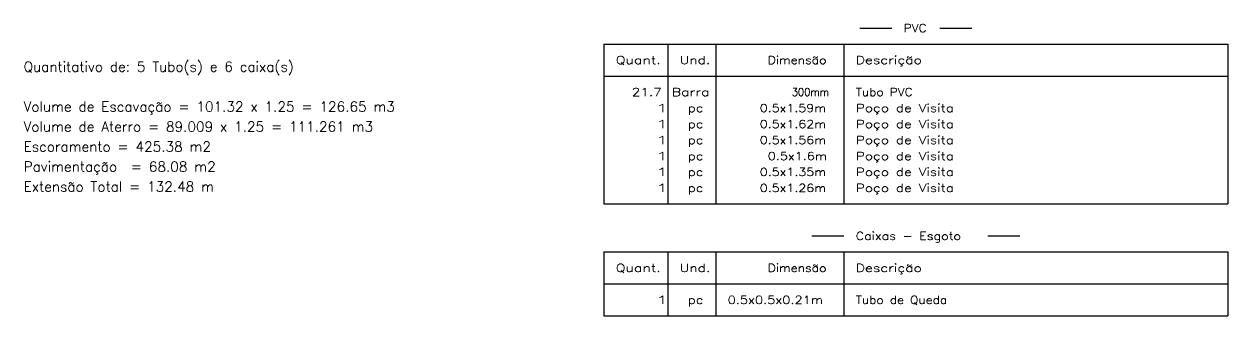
# Model space of a CAD drawing. Extents: x -44 to 14114764, y -20 to 289527804.
# Drawn here: x 359296 to 359446.4, y 7352878.4 to 7352914.9 of the extents above; entities that cross this region are included whole.
import ezdxf

# ---------------------------------------------------------------- set-up
doc = ezdxf.new("R2010")
doc.units = 0
doc.layers.add('LISTAGEM_LINHA', color=7, linetype='Continuous')
doc.layers.add('LISTAGEM_TEXTO', color=7, linetype='Continuous')
doc.styles.add('ROMANS', font='ROMANS.shx', dxfattribs={"height": 2})

msp = doc.modelspace()

# ---------------------------------------------------------------- linework, layer by layer
at = {"layer": 'LISTAGEM_LINHA'}
for p, q in [((359400.39, 7352914.373), (359404.39, 7352914.373)), ((359410.39, 7352914.373), (359414.39, 7352914.373)), ((359368.39, 7352912.373), (359446.39, 7352912.373)), ((359368.39, 7352912.373), (359368.39, 7352892.372)), ((359376.39, 7352912.373), (359376.39, 7352892.372)), ((359382.39, 7352912.373), (359382.39, 7352892.372)), ((359398.39, 7352912.373), (359398.39, 7352892.372)), ((359446.39, 7352912.373), (359446.39, 7352892.372)), ((359368.39, 7352908.373), (359446.39, 7352908.373)), ((359368.39, 7352892.373), (359446.39, 7352892.373)), ((359394.39, 7352888.373), (359398.39, 7352888.373)), ((359416.39, 7352888.373), (359420.39, 7352888.373)), ((359368.39, 7352886.373), (359446.39, 7352886.373)), ((359368.39, 7352886.373), (359368.39, 7352878.372)), ((359376.39, 7352886.373), (359376.39, 7352878.372)), ((359382.39, 7352886.373), (359382.39, 7352878.372)), ((359398.39, 7352886.373), (359398.39, 7352878.372)), ((359446.39, 7352886.373), (359446.39, 7352878.372)), ((359368.39, 7352882.373), (359446.39, 7352882.373)), ((359368.39, 7352878.373), (359446.39, 7352878.373))]:
    msp.add_line(p, q, dxfattribs=at)

# ---------------------------------------------------------------- texts
at = {"layer": 'LISTAGEM_TEXTO', "style": 'ROMANS'}
for s, width, p in [('PVC', 1.105263, (359405.89, 7352913.873)), ('Quant.', 1.298969, (359369.89, 7352909.873)), ('Und.', 1.272727, (359377.89, 7352909.873)), ('Dimensão', 1.135135, (359388.89, 7352909.873)), ('Descrição', 1.277027, (359399.89, 7352909.873)), ('21.7', 1.253731, (359371.89, 7352905.873)), ('Barra', 1.296296, (359376.89, 7352905.873)), ('300mm', 0.905172, (359391.89, 7352905.873)), ('Tubo PVC', 1.112583, (359399.89, 7352905.873)), ('1', 1.909091, (359374.89, 7352903.873)), ('0.5x1.59m', 1.159509, (359387.89, 7352903.873)), ('Poço de Visita', 1.25641, (359399.89, 7352903.873)), ('pc', 1.235294, (359378.89, 7352903.873)), ('1', 1.909091, (359374.89, 7352901.873)), ('pc', 1.235294, (359378.89, 7352901.873)), ('0.5x1.62m', 1.159509, (359387.89, 7352901.873)), ('Poço de Visita', 1.25641, (359399.89, 7352901.873)), ('1', 1.909091, (359374.89, 7352899.873)), ('pc', 1.235294, (359378.89, 7352899.873)), ('0.5x1.56m', 1.159509, (359387.89, 7352899.873)), ('Poço de Visita', 1.25641, (359399.89, 7352899.873)), ('1', 1.909091, (359374.89, 7352897.873)), ('0.5x1.6m', 1.174825, (359388.89, 7352897.873)), ('Poço de Visita', 1.25641, (359399.89, 7352897.873)), ('pc', 1.235294, (359378.89, 7352897.873)), ('1', 1.909091, (359374.89, 7352895.873)), ('pc', 1.235294, (359378.89, 7352895.873)), ('0.5x1.35m', 1.159509, (359387.89, 7352895.873)), ('Poço de Visita', 1.25641, (359399.89, 7352895.873)), ('1', 1.909091, (359374.89, 7352893.873)), ('pc', 1.235294, (359378.89, 7352893.873)), ('0.5x1.26m', 1.159509, (359387.89, 7352893.873)), ('Poço de Visita', 1.25641, (359399.89, 7352893.873)), ('Caixas - Esgoto', 1.162362, (359399.89, 7352887.873)), ('Quant.', 1.298969, (359369.89, 7352883.873)), ('Und.', 1.272727, (359377.89, 7352883.873)), ('Dimensão', 1.135135, (359388.89, 7352883.873)), ('Descrição', 1.277027, (359399.89, 7352883.873)), ('1', 1.909091, (359374.89, 7352879.873)), ('0.5x0.5x0.21m', 1.186957, (359383.89, 7352879.873)), ('Tubo de Queda', 1.114286, (359399.89, 7352879.873)), ('pc', 1.235294, (359378.89, 7352879.873))]:
    msp.add_text(s, height=1, dxfattribs=dict(at, width=width)).set_placement(p)
at = {"layer": 'LISTAGEM_TEXTO', "color": 7, "style": 'ROMANS'}
for s, p in [('Quantitativo de: 5 Tubo(s) e 6 caixa(s)', (359295.909, 7352908.918)), ('Volume de Escavação = 101.32 x 1.25 = 126.65 m3', (359295.909, 7352903.918)), ('Volume de Aterro = 89.009 x 1.25 = 111.261 m3', (359295.909, 7352901.418)), ('Escoramento = 425.38 m2', (359295.909, 7352898.918)), ('Pavimentação  = 68.08 m2', (359295.909, 7352896.418)), ('Extensão Total = 132.48 m', (359295.909, 7352893.918))]:
    msp.add_text(s, height=1.25, dxfattribs=at).set_placement(p)

doc.saveas('drawing.dxf')
